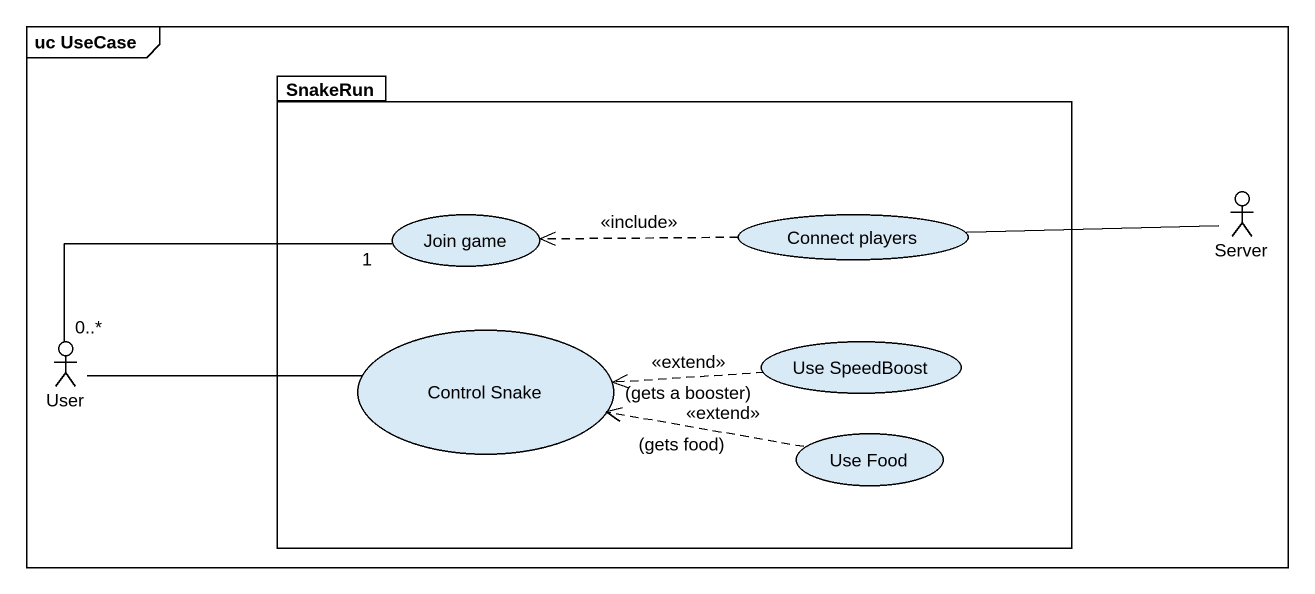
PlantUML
@startuml
mainframe uc UseCase
package SnakeRun {
  usecase "Join game" as Join_game
  usecase "Connect players" as Connect_players
  usecase "Control Snake" as Control_Snake
  usecase "Use SpeedBoost" as Use_SpeedBoost
  usecase "Use Food" as Use_Food
}
actor Server
actor User
Connect_players .left.> Join_game : <<include>>
Server -left- Connect_players
User "0..*" -right- "1" Join_game
User -right- Control_Snake
Use_SpeedBoost .left.> Control_Snake : <<extend>>\n(gets a booster)
Use_Food .left.> Control_Snake : <<extend>>\n(gets food)
@enduml
